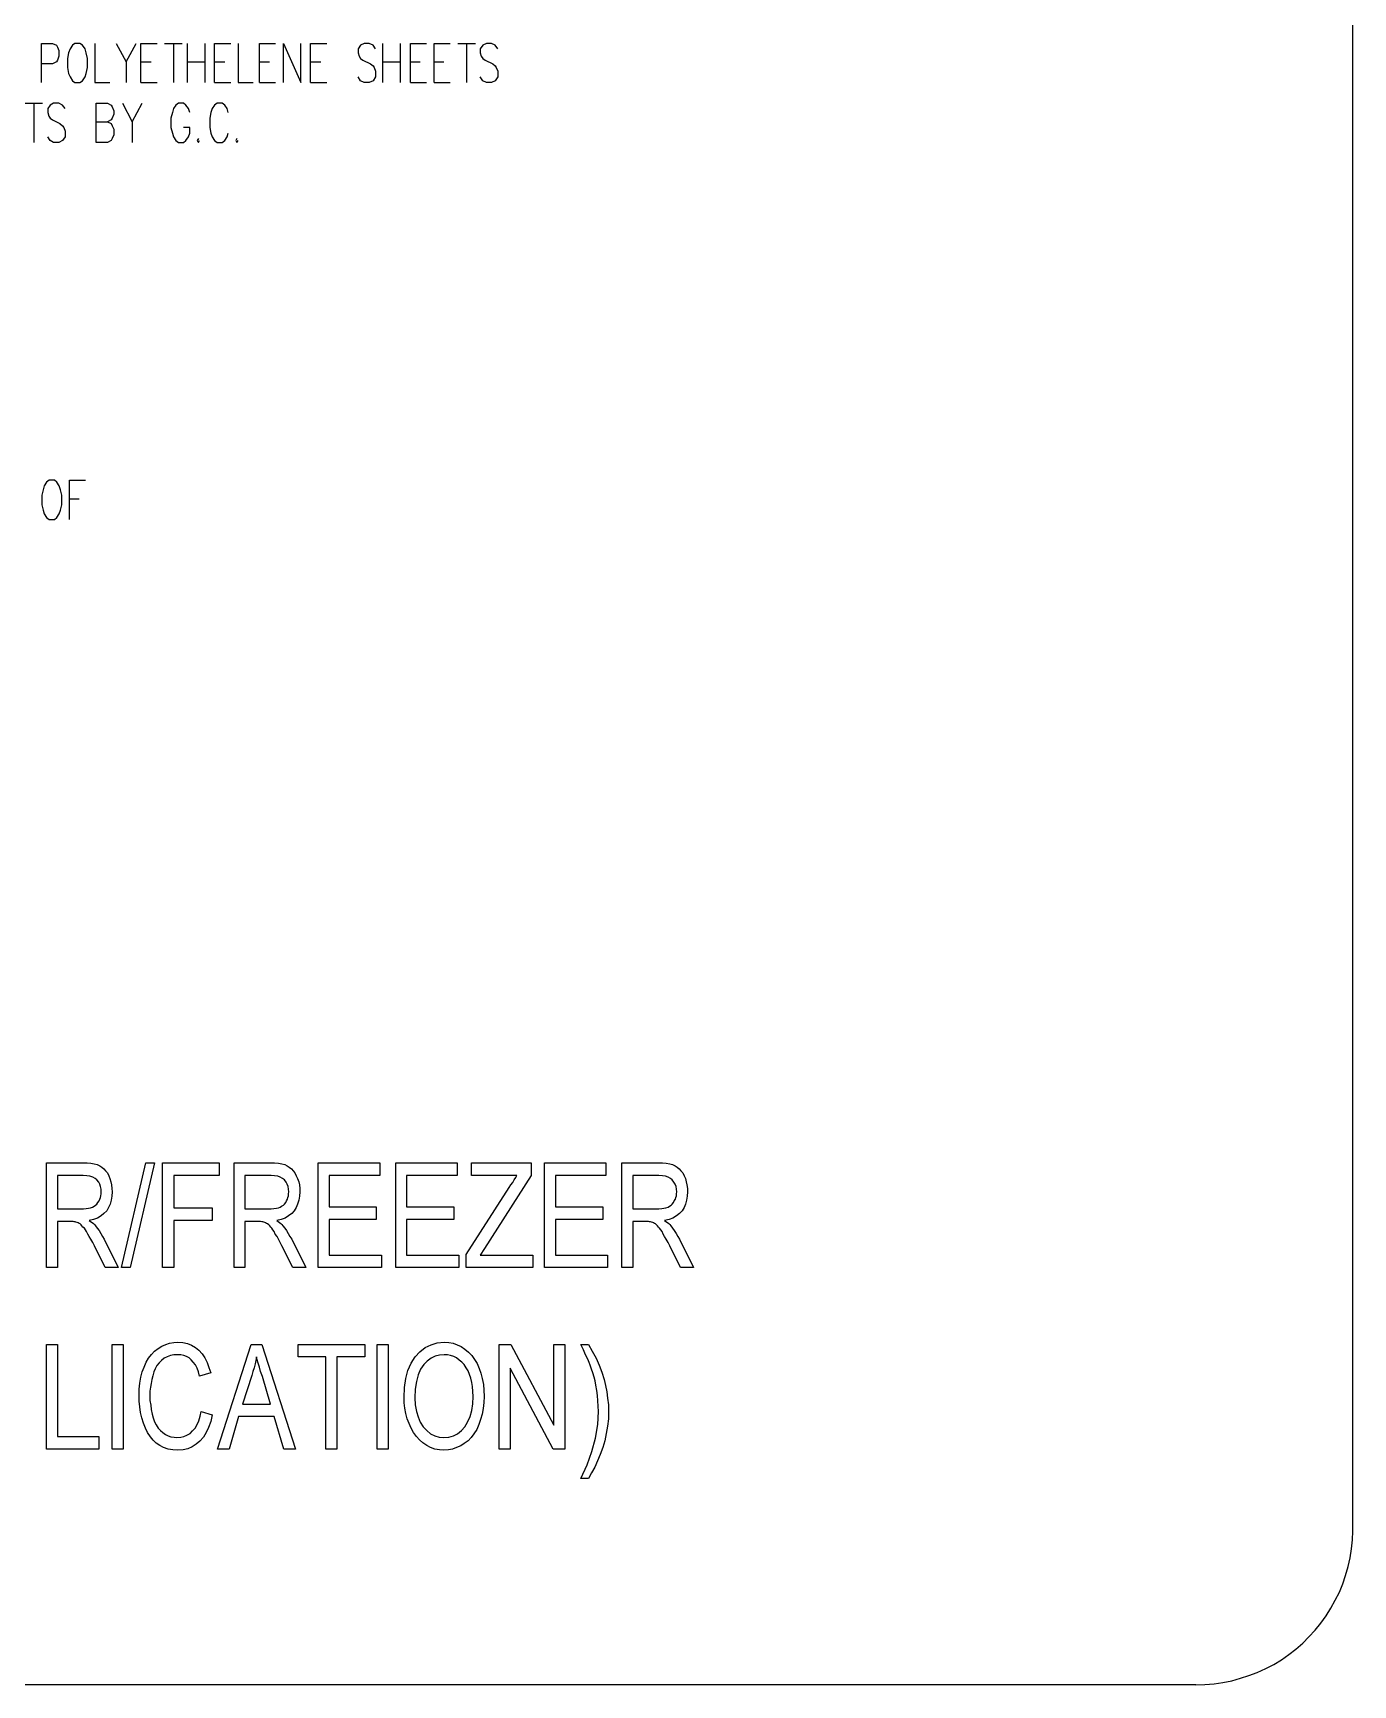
# Model space of a CAD drawing. Header units: metres. Extents: x 13 to 600, y -782 to -15.
# Drawn here: x 373.4 to 600.3, y -781.6 to -497.6 of the extents above; entities that cross this region are included whole.
import ezdxf

# ---------------------------------------------------------------- set-up
doc = ezdxf.new("R2010")
doc.units = ezdxf.units.M

msp = doc.modelspace()

# ---------------------------------------------------------------- linework, layer by layer
for p, q in [((600.3, -754.56), (600.3, -42.18)), ((374.88, -506.04), (374.88, -499.32)), ((374.88, -499.32), (376.8, -499.32)), ((376.8, -499.32), (377.46, -499.62)), ((377.46, -499.62), (377.64, -499.98)), ((380.22, -499.62), (379.8, -500.28)), ((380.64, -499.32), (380.22, -499.62)), ((381.48, -499.32), (380.64, -499.32)), ((381.96, -499.62), (381.48, -499.32)), ((382.38, -500.28), (381.96, -499.62)), ((384.06, -499.32), (384.06, -506.04)), ((387.72, -499.32), (389.46, -502.5)), ((389.46, -502.5), (391.14, -499.32)), ((391.98, -506.04), (391.98, -499.32)), ((391.98, -499.32), (394.8, -499.32)), ((396.06, -499.32), (399.06, -499.32)), ((397.56, -499.32), (397.56, -506.04)), ((399.96, -506.04), (399.96, -499.32)), ((402.96, -499.32), (402.96, -506.04)), ((404.64, -506.04), (404.64, -499.32)), ((404.64, -499.32), (407.46, -499.32)), ((408.72, -499.32), (408.72, -506.04)), ((412.38, -506.04), (412.38, -499.32)), ((412.38, -499.32), (415.14, -499.32)), ((416.46, -506.04), (416.46, -499.32)), ((416.46, -499.32), (419.46, -506.04)), ((419.46, -506.04), (419.46, -499.32)), ((421.14, -506.04), (421.14, -499.32)), ((421.14, -499.32), (423.96, -499.32)), ((429.72, -499.62), (429.3, -500.28)), ((430.38, -499.32), (429.72, -499.62)), ((431.22, -499.32), (430.38, -499.32)), ((431.88, -499.62), (431.22, -499.32)), ((432.3, -500.28), (431.88, -499.62)), ((433.56, -506.04), (433.56, -499.32)), ((436.56, -499.32), (436.56, -506.04)), ((438.3, -506.04), (438.3, -499.32)), ((438.3, -499.32), (441.06, -499.32)), ((442.38, -506.04), (442.38, -499.32)), ((442.38, -499.32), (445.14, -499.32)), ((446.46, -499.32), (449.46, -499.32)), ((447.96, -499.32), (447.96, -506.04)), ((450.72, -499.62), (450.3, -500.28)), ((451.38, -499.32), (450.72, -499.62)), ((452.22, -499.32), (451.38, -499.32)), ((452.88, -499.62), (452.22, -499.32)), ((453.3, -500.28), (452.88, -499.62)), ((377.46, -502.5), (376.8, -502.86)), ((377.64, -502.2), (377.46, -502.5)), ((377.64, -499.98), (377.88, -500.58)), ((377.88, -501.54), (377.64, -502.2)), ((377.88, -500.58), (377.88, -501.54)), ((379.56, -500.94), (379.38, -501.9)), ((379.38, -501.9), (379.38, -503.46)), ((379.8, -500.28), (379.56, -500.94)), ((382.56, -500.94), (382.38, -500.28)), ((382.8, -501.9), (382.56, -500.94)), ((382.8, -503.46), (382.8, -501.9)), ((389.46, -502.5), (389.46, -506.04)), ((391.98, -502.5), (393.72, -502.5)), ((399.96, -502.5), (402.96, -502.5)), ((404.64, -502.5), (406.38, -502.5)), ((412.38, -502.5), (414.06, -502.5)), ((421.14, -502.5), (422.88, -502.5)), ((429.3, -500.28), (429.3, -500.94)), ((429.3, -500.94), (429.48, -501.54)), ((429.48, -501.54), (429.72, -501.9)), ((429.72, -501.9), (430.14, -502.2)), ((430.14, -502.2), (431.46, -502.86)), ((433.56, -502.5), (436.56, -502.5)), ((438.3, -502.5), (439.98, -502.5)), ((442.38, -502.5), (444.06, -502.5)), ((450.3, -500.28), (450.3, -500.94)), ((450.3, -500.94), (450.48, -501.54)), ((450.48, -501.54), (450.72, -501.9)), ((450.72, -501.9), (451.14, -502.2)), ((451.14, -502.2), (452.46, -502.86)), ((376.8, -502.86), (374.88, -502.86)), ((379.38, -503.46), (379.56, -504.48)), ((379.56, -504.48), (379.8, -505.08)), ((379.8, -505.08), (380.22, -505.74)), ((381.96, -505.74), (382.38, -505.08)), ((382.38, -505.08), (382.56, -504.48)), ((382.56, -504.48), (382.8, -503.46)), ((429.72, -505.74), (429.3, -505.08)), ((431.46, -502.86), (431.88, -503.16)), ((431.88, -503.16), (432.06, -503.46)), ((432.3, -505.08), (431.88, -505.74)), ((432.06, -503.46), (432.3, -504.12)), ((432.3, -504.12), (432.3, -505.08)), ((450.72, -505.74), (450.3, -505.08)), ((452.46, -502.86), (452.88, -503.16)), ((452.88, -503.16), (453.06, -503.46)), ((453.3, -505.08), (452.88, -505.74)), ((453.06, -503.46), (453.3, -504.12)), ((453.3, -504.12), (453.3, -505.08)), ((380.22, -505.74), (380.64, -506.04)), ((380.64, -506.04), (381.48, -506.04)), ((381.48, -506.04), (381.96, -505.74)), ((384.06, -506.04), (386.64, -506.04)), ((391.98, -506.04), (394.8, -506.04)), ((404.64, -506.04), (407.46, -506.04)), ((408.72, -506.04), (411.3, -506.04)), ((412.38, -506.04), (415.14, -506.04)), ((421.14, -506.04), (423.96, -506.04)), ((430.38, -506.04), (429.72, -505.74)), ((431.22, -506.04), (430.38, -506.04)), ((431.88, -505.74), (431.22, -506.04)), ((438.3, -506.04), (441.06, -506.04)), ((442.38, -506.04), (445.14, -506.04)), ((451.38, -506.04), (450.72, -505.74)), ((452.22, -506.04), (451.38, -506.04)), ((452.88, -505.74), (452.22, -506.04)), ((372.06, -509.58), (375.06, -509.58)), ((373.56, -509.58), (373.56, -516.36)), ((376.38, -509.94), (375.96, -510.54)), ((375.96, -510.54), (375.96, -511.2)), ((375.96, -511.2), (376.14, -511.86)), ((376.98, -509.58), (376.38, -509.94)), ((377.88, -509.58), (376.98, -509.58)), ((378.48, -509.94), (377.88, -509.58)), ((378.96, -510.54), (378.48, -509.94)), ((384.3, -516.36), (384.3, -509.58)), ((384.3, -509.58), (386.22, -509.58)), ((386.22, -509.58), (386.88, -509.94)), ((386.88, -509.94), (387.06, -510.24)), ((387.06, -510.24), (387.3, -510.9)), ((387.3, -510.9), (387.3, -511.5)), ((388.8, -509.58), (390.48, -512.82)), ((390.48, -512.82), (392.22, -509.58)), ((397.38, -511.2), (397.14, -512.16)), ((397.56, -510.54), (397.38, -511.2)), ((397.98, -509.94), (397.56, -510.54)), ((398.46, -509.58), (397.98, -509.94)), ((399.3, -509.58), (398.46, -509.58)), ((399.72, -509.94), (399.3, -509.58)), ((400.14, -510.54), (399.72, -509.94)), ((400.38, -511.2), (400.14, -510.54)), ((403.98, -511.2), (403.8, -512.16)), ((404.22, -510.54), (403.98, -511.2)), ((404.64, -509.94), (404.22, -510.54)), ((405.06, -509.58), (404.64, -509.94)), ((405.96, -509.58), (405.06, -509.58)), ((406.38, -509.94), (405.96, -509.58)), ((406.8, -510.54), (406.38, -509.94)), ((406.98, -511.2), (406.8, -510.54)), ((376.14, -511.86), (376.38, -512.16)), ((376.38, -512.16), (376.8, -512.46)), ((376.8, -512.46), (378.06, -513.12)), ((378.06, -513.12), (378.48, -513.48)), ((378.48, -513.48), (378.72, -513.78)), ((378.72, -513.78), (378.96, -514.44)), ((384.3, -512.82), (386.22, -512.82)), ((386.88, -512.46), (386.22, -512.82)), ((386.22, -512.82), (386.88, -513.12)), ((387.06, -512.16), (386.88, -512.46)), ((386.88, -513.12), (387.06, -513.48)), ((387.3, -511.5), (387.06, -512.16)), ((387.06, -513.48), (387.3, -514.08)), ((390.48, -512.82), (390.48, -516.36)), ((397.14, -512.16), (397.14, -513.78)), ((397.14, -513.78), (397.38, -514.74)), ((400.38, -513.78), (399.3, -513.78)), ((400.38, -514.74), (400.38, -513.78)), ((403.8, -512.16), (403.8, -513.78)), ((403.8, -513.78), (403.98, -514.74)), ((376.38, -516), (375.96, -515.4)), ((376.98, -516.36), (376.38, -516)), ((377.88, -516.36), (376.98, -516.36)), ((378.48, -516), (377.88, -516.36)), ((378.96, -515.4), (378.48, -516)), ((378.96, -514.44), (378.96, -515.4)), ((386.22, -516.36), (384.3, -516.36)), ((386.88, -516), (386.22, -516.36)), ((387.06, -515.7), (386.88, -516)), ((387.3, -515.04), (387.06, -515.7)), ((387.3, -514.08), (387.3, -515.04)), ((397.38, -514.74), (397.56, -515.4)), ((397.56, -515.4), (397.98, -516)), ((397.98, -516), (398.46, -516.36)), ((398.46, -516.36), (399.3, -516.36)), ((399.3, -516.36), (399.72, -516)), ((399.72, -516), (400.14, -515.4)), ((400.14, -515.4), (400.38, -514.74)), ((401.88, -515.7), (401.64, -516)), ((401.64, -516), (401.88, -516.36)), ((401.88, -516.36), (402.06, -516)), ((403.98, -514.74), (404.22, -515.4)), ((404.22, -515.4), (404.64, -516)), ((404.64, -516), (405.06, -516.36)), ((405.06, -516.36), (405.96, -516.36)), ((405.96, -516.36), (406.38, -516)), ((406.38, -516), (406.8, -515.4)), ((406.8, -515.4), (406.98, -514.74)), ((408.48, -515.7), (408.3, -516)), ((408.3, -516), (408.48, -516.36)), ((408.48, -516.36), (408.72, -516)), ((375.18, -576.06), (374.94, -577.02)), ((375.36, -575.4), (375.18, -576.06)), ((375.78, -574.74), (375.36, -575.4)), ((376.2, -574.44), (375.78, -574.74)), ((377.1, -574.44), (376.2, -574.44)), ((377.52, -574.74), (377.1, -574.44)), ((377.94, -575.4), (377.52, -574.74)), ((378.18, -576.06), (377.94, -575.4)), ((378.36, -577.02), (378.18, -576.06)), ((379.68, -581.16), (379.68, -574.44)), ((379.68, -574.44), (382.44, -574.44)), ((374.94, -577.02), (374.94, -578.64)), ((374.94, -578.64), (375.18, -579.6)), ((378.18, -579.6), (378.36, -578.64)), ((378.36, -578.64), (378.36, -577.02)), ((379.68, -577.62), (381.36, -577.62)), ((375.18, -579.6), (375.36, -580.2)), ((375.36, -580.2), (375.78, -580.86)), ((375.78, -580.86), (376.2, -581.16)), ((376.2, -581.16), (377.1, -581.16)), ((377.1, -581.16), (377.52, -580.86)), ((377.52, -580.86), (377.94, -580.2)), ((377.94, -580.2), (378.18, -579.6)), ((375.78, -709.8), (375.78, -691.8)), ((375.78, -691.8), (382.02, -691.8)), ((382.02, -691.8), (382.74, -691.8)), ((382.74, -691.8), (383.4, -691.86)), ((383.4, -691.86), (383.94, -691.98)), ((383.94, -691.98), (384.48, -692.1)), ((384.48, -692.1), (384.9, -692.28)), ((384.9, -692.28), (385.26, -692.52)), ((385.26, -692.52), (385.62, -692.82)), ((385.62, -692.82), (385.92, -693.18)), ((388.62, -709.8), (392.82, -691.8)), ((394.32, -691.8), (390.12, -709.8)), ((392.82, -691.8), (394.32, -691.8)), ((395.7, -709.8), (395.7, -691.8)), ((395.7, -691.8), (405.42, -691.8)), ((405.42, -691.8), (405.42, -693.96)), ((408, -709.8), (408, -691.8)), ((408, -691.8), (414.24, -691.8)), ((414.24, -691.8), (414.96, -691.8)), ((414.96, -691.8), (415.62, -691.86)), ((415.62, -691.86), (416.22, -691.98)), ((416.22, -691.98), (416.7, -692.1)), ((416.7, -692.1), (417.12, -692.28)), ((417.12, -692.28), (417.48, -692.52)), ((417.48, -692.52), (417.84, -692.82)), ((417.84, -692.82), (418.14, -693.18)), ((422.46, -709.8), (422.46, -691.8)), ((422.46, -691.8), (433.02, -691.8)), ((433.02, -691.8), (433.02, -693.96)), ((435.78, -709.8), (435.78, -691.8)), ((435.78, -691.8), (446.34, -691.8)), ((446.34, -691.8), (446.34, -693.96)), ((448.8, -693.96), (448.8, -691.8)), ((448.8, -691.8), (459.06, -691.8)), ((459.06, -691.8), (459.06, -693.96)), ((461.34, -709.8), (461.34, -691.8)), ((461.34, -691.8), (471.9, -691.8)), ((471.9, -691.8), (471.9, -693.96)), ((474.66, -709.8), (474.66, -691.8)), ((474.66, -691.8), (480.9, -691.8)), ((480.9, -691.8), (481.62, -691.8)), ((481.62, -691.8), (482.28, -691.86)), ((482.28, -691.86), (482.88, -691.98)), ((482.88, -691.98), (483.36, -692.1)), ((483.36, -692.1), (483.78, -692.28)), ((483.78, -692.28), (484.14, -692.52)), ((484.14, -692.52), (484.5, -692.82)), ((484.5, -692.82), (484.8, -693.18)), ((382.08, -693.96), (377.64, -693.96)), ((377.64, -693.96), (377.64, -699.72)), ((382.68, -694.02), (382.08, -693.96)), ((383.22, -694.08), (382.68, -694.02)), ((383.7, -694.26), (383.22, -694.08)), ((384.12, -694.5), (383.7, -694.26)), ((384.42, -694.74), (384.12, -694.5)), ((384.72, -695.1), (384.42, -694.74)), ((384.9, -695.46), (384.72, -695.1)), ((385.02, -695.88), (384.9, -695.46)), ((385.92, -693.18), (386.22, -693.54)), ((386.22, -693.54), (386.46, -694.02)), ((386.46, -694.02), (386.64, -694.5)), ((386.64, -694.5), (386.82, -695.04)), ((386.82, -695.04), (386.94, -695.58)), ((386.94, -695.58), (387, -696.18)), ((405.42, -693.96), (397.62, -693.96)), ((397.62, -693.96), (397.62, -699.54)), ((414.36, -693.96), (409.86, -693.96)), ((409.86, -693.96), (409.86, -699.72)), ((414.96, -694.02), (414.36, -693.96)), ((415.5, -694.08), (414.96, -694.02)), ((415.92, -694.26), (415.5, -694.08)), ((416.34, -694.5), (415.92, -694.26)), ((416.64, -694.74), (416.34, -694.5)), ((416.94, -695.1), (416.64, -694.74)), ((417.12, -695.46), (416.94, -695.1)), ((417.3, -695.88), (417.12, -695.46)), ((418.14, -693.18), (418.44, -693.54)), ((418.44, -693.54), (418.68, -694.02)), ((418.68, -694.02), (418.92, -694.5)), ((418.92, -694.5), (419.1, -695.04)), ((419.1, -695.04), (419.22, -695.58)), ((419.22, -695.58), (419.28, -696.18)), ((433.02, -693.96), (424.32, -693.96)), ((424.32, -693.96), (424.32, -699.36)), ((446.34, -693.96), (437.64, -693.96)), ((437.64, -693.96), (437.64, -699.36)), ((456.6, -693.96), (448.8, -693.96)), ((459.06, -693.96), (451.02, -706.5)), ((455.28, -696.06), (455.58, -695.58)), ((455.58, -695.58), (455.88, -695.16)), ((455.88, -695.16), (456.12, -694.74)), ((456.12, -694.74), (456.42, -694.32)), ((456.42, -694.32), (456.6, -693.96)), ((471.9, -693.96), (463.26, -693.96)), ((463.26, -693.96), (463.26, -699.36)), ((481.02, -693.96), (476.52, -693.96)), ((476.52, -693.96), (476.52, -699.72)), ((481.62, -694.02), (481.02, -693.96)), ((482.16, -694.08), (481.62, -694.02)), ((482.58, -694.26), (482.16, -694.08)), ((483, -694.5), (482.58, -694.26)), ((483.3, -694.74), (483, -694.5)), ((483.6, -695.1), (483.3, -694.74)), ((483.78, -695.46), (483.6, -695.1)), ((483.96, -695.88), (483.78, -695.46)), ((484.8, -693.18), (485.1, -693.54)), ((485.1, -693.54), (485.34, -694.02)), ((485.34, -694.02), (485.58, -694.5)), ((485.58, -694.5), (485.7, -695.04)), ((485.7, -695.04), (485.82, -695.58)), ((485.82, -695.58), (485.94, -696.18)), ((384.42, -698.88), (384.6, -698.64)), ((384.6, -698.64), (384.78, -698.34)), ((384.78, -698.34), (384.9, -698.04)), ((384.9, -698.04), (385.02, -697.74)), ((385.14, -696.3), (385.02, -695.88)), ((385.02, -697.74), (385.08, -697.44)), ((385.08, -697.44), (385.14, -697.14)), ((385.14, -696.78), (385.14, -696.3)), ((385.14, -697.14), (385.14, -696.78)), ((386.88, -698.22), (386.7, -698.88)), ((387, -697.5), (386.88, -698.22)), ((387, -696.18), (387.06, -696.78)), ((387.06, -696.78), (387, -697.5)), ((416.64, -698.88), (416.88, -698.64)), ((416.88, -698.64), (417, -698.34)), ((417, -698.34), (417.18, -698.04)), ((417.18, -698.04), (417.24, -697.74)), ((417.24, -697.74), (417.36, -697.44)), ((417.36, -696.3), (417.3, -695.88)), ((417.42, -696.78), (417.36, -696.3)), ((417.36, -697.14), (417.42, -696.78)), ((417.36, -697.44), (417.36, -697.14)), ((419.1, -698.22), (418.92, -698.88)), ((419.22, -697.5), (419.1, -698.22)), ((419.28, -696.78), (419.22, -697.5)), ((419.28, -696.18), (419.28, -696.78)), ((447.9, -707.58), (455.28, -696.06)), ((483.3, -698.88), (483.54, -698.64)), ((483.54, -698.64), (483.66, -698.34)), ((483.66, -698.34), (483.84, -698.04)), ((483.84, -698.04), (483.9, -697.74)), ((483.9, -697.74), (484.02, -697.44)), ((484.02, -696.3), (483.96, -695.88)), ((484.08, -696.78), (484.02, -696.3)), ((484.02, -697.14), (484.08, -696.78)), ((484.02, -697.44), (484.02, -697.14)), ((485.76, -698.22), (485.58, -698.88)), ((485.88, -697.5), (485.76, -698.22)), ((485.94, -696.78), (485.88, -697.5)), ((485.94, -696.18), (485.94, -696.78)), ((377.64, -699.72), (381.66, -699.72)), ((381.66, -699.72), (382.14, -699.72)), ((382.14, -699.72), (382.56, -699.66)), ((382.56, -699.66), (382.98, -699.6)), ((382.98, -699.6), (383.34, -699.54)), ((383.34, -699.54), (383.64, -699.42)), ((383.64, -699.42), (383.94, -699.24)), ((384.54, -701.28), (383.82, -701.52)), ((383.94, -699.24), (384.18, -699.06)), ((384.18, -699.06), (384.42, -698.88)), ((385.14, -700.92), (384.54, -701.28)), ((385.62, -700.5), (385.14, -700.92)), ((386.1, -700.02), (385.62, -700.5)), ((386.4, -699.48), (386.1, -700.02)), ((386.7, -698.88), (386.4, -699.48)), ((397.62, -699.54), (404.22, -699.54)), ((404.22, -699.54), (404.22, -701.7)), ((409.86, -699.72), (413.88, -699.72)), ((413.88, -699.72), (414.36, -699.72)), ((414.36, -699.72), (414.84, -699.66)), ((414.84, -699.66), (415.26, -699.6)), ((415.26, -699.6), (415.62, -699.54)), ((415.62, -699.54), (415.92, -699.42)), ((415.92, -699.42), (416.16, -699.24)), ((416.76, -701.28), (416.1, -701.52)), ((416.16, -699.24), (416.46, -699.06)), ((416.46, -699.06), (416.64, -698.88)), ((417.36, -700.92), (416.76, -701.28)), ((417.9, -700.5), (417.36, -700.92)), ((418.32, -700.02), (417.9, -700.5)), ((418.68, -699.48), (418.32, -700.02)), ((418.92, -698.88), (418.68, -699.48)), ((424.32, -699.36), (432.42, -699.36)), ((432.42, -699.36), (432.42, -701.52)), ((437.64, -699.36), (445.74, -699.36)), ((445.74, -699.36), (445.74, -701.52)), ((463.26, -699.36), (471.36, -699.36)), ((471.36, -699.36), (471.36, -701.52)), ((476.52, -699.72), (480.54, -699.72)), ((480.54, -699.72), (481.02, -699.72)), ((481.02, -699.72), (481.5, -699.66)), ((481.5, -699.66), (481.86, -699.6)), ((481.86, -699.6), (482.22, -699.54)), ((482.22, -699.54), (482.58, -699.42)), ((482.58, -699.42), (482.82, -699.24)), ((483.42, -701.28), (482.76, -701.52)), ((482.82, -699.24), (483.12, -699.06)), ((483.12, -699.06), (483.3, -698.88)), ((484.02, -700.92), (483.42, -701.28)), ((484.56, -700.5), (484.02, -700.92)), ((484.98, -700.02), (484.56, -700.5)), ((485.34, -699.48), (484.98, -700.02)), ((485.58, -698.88), (485.34, -699.48)), ((379.8, -701.88), (377.64, -701.88)), ((377.64, -701.88), (377.64, -709.8)), ((380.1, -701.88), (379.8, -701.88)), ((380.34, -701.88), (380.1, -701.88)), ((380.52, -701.94), (380.34, -701.88)), ((380.7, -701.94), (380.52, -701.94)), ((380.82, -702), (380.7, -701.94)), ((381, -702.06), (380.82, -702)), ((381.18, -702.12), (381, -702.06)), ((381.36, -702.24), (381.18, -702.12)), ((381.54, -702.3), (381.36, -702.24)), ((381.72, -702.48), (381.54, -702.3)), ((381.84, -702.6), (381.72, -702.48)), ((382.02, -702.84), (381.84, -702.6)), ((382.26, -703.02), (382.02, -702.84)), ((382.44, -703.32), (382.26, -703.02)), ((382.62, -703.62), (382.44, -703.32)), ((382.86, -704.04), (382.62, -703.62)), ((383.1, -704.46), (382.86, -704.04)), ((383.82, -701.52), (383.1, -701.7)), ((383.1, -701.7), (383.34, -701.88)), ((383.34, -701.88), (383.58, -702.06)), ((383.58, -702.06), (383.82, -702.24)), ((383.82, -702.24), (384, -702.42)), ((384, -702.42), (384.18, -702.6)), ((384.18, -702.6), (384.48, -703.02)), ((384.48, -703.02), (384.78, -703.44)), ((384.78, -703.44), (385.08, -703.92)), ((385.08, -703.92), (385.38, -704.46)), ((404.22, -701.7), (397.62, -701.7)), ((397.62, -701.7), (397.62, -709.8)), ((412.02, -701.88), (409.86, -701.88)), ((409.86, -701.88), (409.86, -709.8)), ((412.32, -701.88), (412.02, -701.88)), ((412.56, -701.88), (412.32, -701.88)), ((412.74, -701.94), (412.56, -701.88)), ((412.92, -701.94), (412.74, -701.94)), ((413.1, -702), (412.92, -701.94)), ((413.28, -702.06), (413.1, -702)), ((413.4, -702.12), (413.28, -702.06)), ((413.58, -702.24), (413.4, -702.12)), ((413.76, -702.3), (413.58, -702.24)), ((413.94, -702.48), (413.76, -702.3)), ((414.12, -702.6), (413.94, -702.48)), ((414.3, -702.84), (414.12, -702.6)), ((414.48, -703.02), (414.3, -702.84)), ((414.66, -703.32), (414.48, -703.02)), ((414.9, -703.62), (414.66, -703.32)), ((415.08, -704.04), (414.9, -703.62)), ((415.38, -704.46), (415.08, -704.04)), ((416.1, -701.52), (415.32, -701.7)), ((415.32, -701.7), (415.56, -701.88)), ((415.56, -701.88), (415.8, -702.06)), ((415.8, -702.06), (416.04, -702.24)), ((416.04, -702.24), (416.22, -702.42)), ((416.22, -702.42), (416.4, -702.6)), ((416.4, -702.6), (416.7, -703.02)), ((416.7, -703.02), (417, -703.44)), ((417, -703.44), (417.3, -703.92)), ((417.3, -703.92), (417.6, -704.46)), ((432.42, -701.52), (424.32, -701.52)), ((424.32, -701.52), (424.32, -707.64)), ((445.74, -701.52), (437.64, -701.52)), ((437.64, -701.52), (437.64, -707.64)), ((471.36, -701.52), (463.26, -701.52)), ((463.26, -701.52), (463.26, -707.64)), ((478.68, -701.88), (476.52, -701.88)), ((476.52, -701.88), (476.52, -709.8)), ((478.98, -701.88), (478.68, -701.88)), ((479.22, -701.88), (478.98, -701.88)), ((479.4, -701.94), (479.22, -701.88)), ((479.58, -701.94), (479.4, -701.94)), ((479.76, -702), (479.58, -701.94)), ((479.94, -702.06), (479.76, -702)), ((480.06, -702.12), (479.94, -702.06)), ((480.24, -702.24), (480.06, -702.12)), ((480.42, -702.3), (480.24, -702.24)), ((480.6, -702.48), (480.42, -702.3)), ((480.78, -702.6), (480.6, -702.48)), ((480.96, -702.84), (480.78, -702.6)), ((481.14, -703.02), (480.96, -702.84)), ((481.32, -703.32), (481.14, -703.02)), ((481.56, -703.62), (481.32, -703.32)), ((481.74, -704.04), (481.56, -703.62)), ((481.98, -704.46), (481.74, -704.04)), ((482.76, -701.52), (481.98, -701.7)), ((481.98, -701.7), (482.22, -701.88)), ((482.22, -701.88), (482.46, -702.06)), ((482.46, -702.06), (482.7, -702.24)), ((482.7, -702.24), (482.88, -702.42)), ((482.88, -702.42), (483.06, -702.6)), ((483.06, -702.6), (483.36, -703.02)), ((483.36, -703.02), (483.66, -703.44)), ((483.66, -703.44), (483.96, -703.92)), ((483.96, -703.92), (484.26, -704.46)), ((383.4, -704.94), (383.1, -704.46)), ((383.7, -705.48), (383.4, -704.94)), ((384, -706.08), (383.7, -705.48)), ((385.86, -709.8), (384, -706.08)), ((385.38, -704.46), (385.68, -704.94)), ((385.68, -704.94), (388.08, -709.8)), ((415.62, -704.94), (415.38, -704.46)), ((415.92, -705.48), (415.62, -704.94)), ((416.22, -706.08), (415.92, -705.48)), ((418.08, -709.8), (416.22, -706.08)), ((417.6, -704.46), (417.9, -704.94)), ((417.9, -704.94), (420.3, -709.8)), ((451.02, -706.5), (450.3, -707.64)), ((482.28, -704.94), (481.98, -704.46)), ((482.58, -705.48), (482.28, -704.94)), ((482.88, -706.08), (482.58, -705.48)), ((484.74, -709.8), (482.88, -706.08)), ((484.26, -704.46), (484.56, -704.94)), ((484.56, -704.94), (486.96, -709.8)), ((377.64, -709.8), (375.78, -709.8)), ((388.08, -709.8), (385.86, -709.8)), ((390.12, -709.8), (388.62, -709.8)), ((397.62, -709.8), (395.7, -709.8)), ((409.86, -709.8), (408, -709.8)), ((420.3, -709.8), (418.08, -709.8)), ((433.32, -709.8), (422.46, -709.8)), ((424.32, -707.64), (433.32, -707.64)), ((433.32, -707.64), (433.32, -709.8)), ((446.64, -709.8), (435.78, -709.8)), ((437.64, -707.64), (446.64, -707.64)), ((446.64, -707.64), (446.64, -709.8)), ((447.9, -709.8), (447.9, -707.58)), ((459.36, -709.8), (447.9, -709.8)), ((450.3, -707.64), (459.36, -707.64)), ((459.36, -707.64), (459.36, -709.8)), ((472.2, -709.8), (461.34, -709.8)), ((463.26, -707.64), (472.2, -707.64)), ((472.2, -707.64), (472.2, -709.8)), ((476.52, -709.8), (474.66, -709.8)), ((486.96, -709.8), (484.74, -709.8)), ((375.78, -741), (375.78, -723)), ((375.78, -723), (377.64, -723)), ((377.64, -723), (377.64, -738.84)), ((387.06, -741), (387.06, -723)), ((387.06, -723), (388.92, -723)), ((388.92, -723), (388.92, -741)), ((393.78, -724.74), (394.32, -724.2)), ((394.32, -724.2), (394.92, -723.72)), ((394.92, -723.72), (395.58, -723.3)), ((395.58, -723.3), (396.24, -723)), ((396.24, -723), (396.9, -722.82)), ((396.9, -722.82), (397.62, -722.7)), ((397.62, -722.7), (398.34, -722.64)), ((398.34, -722.64), (399.18, -722.7)), ((399.18, -722.7), (399.96, -722.88)), ((399.96, -722.88), (400.68, -723.12)), ((400.68, -723.12), (401.34, -723.54)), ((401.34, -723.54), (401.94, -724.02)), ((401.94, -724.02), (402.48, -724.62)), ((405.12, -741), (410.94, -723)), ((410.94, -723), (412.74, -723)), ((412.74, -723), (418.56, -741)), ((418.98, -725.16), (418.98, -723)), ((418.98, -723), (430.44, -723)), ((430.44, -723), (430.44, -725.16)), ((432.6, -741), (432.6, -723)), ((432.6, -723), (434.46, -723)), ((434.46, -723), (434.46, -741)), ((439.92, -724.26), (440.82, -723.54)), ((440.82, -723.54), (441.84, -723.06)), ((441.84, -723.06), (442.92, -722.76)), ((442.92, -722.76), (444.12, -722.64)), ((444.12, -722.64), (444.9, -722.7)), ((444.9, -722.7), (445.62, -722.82)), ((445.62, -722.82), (446.34, -723.06)), ((446.34, -723.06), (447, -723.36)), ((447, -723.36), (447.66, -723.84)), ((447.66, -723.84), (448.26, -724.32)), ((453.54, -741), (453.54, -723)), ((453.54, -723), (455.58, -723)), ((455.58, -723), (462.96, -736.92)), ((462.96, -736.92), (462.96, -723)), ((462.96, -723), (464.82, -723)), ((464.82, -723), (464.82, -741)), ((468.06, -723.96), (467.58, -723)), ((467.58, -723), (468.9, -723)), ((468.42, -724.8), (468.06, -723.96)), ((468.9, -723), (469.56, -724.2)), ((469.56, -724.2), (470.22, -725.4)), ((392.22, -727.74), (392.52, -726.9)), ((392.52, -726.9), (392.88, -726.06)), ((392.88, -726.06), (393.3, -725.4)), ((393.3, -725.4), (393.78, -724.74)), ((394.74, -726.66), (394.44, -727.2)), ((395.1, -726.18), (394.74, -726.66)), ((395.52, -725.76), (395.1, -726.18)), ((396, -725.4), (395.52, -725.76)), ((396.48, -725.16), (396, -725.4)), ((397.08, -724.92), (396.48, -725.16)), ((397.62, -724.8), (397.08, -724.92)), ((398.28, -724.8), (397.62, -724.8)), ((398.82, -724.8), (398.28, -724.8)), ((399.36, -724.92), (398.82, -724.8)), ((399.84, -725.1), (399.36, -724.92)), ((400.26, -725.34), (399.84, -725.1)), ((400.62, -725.64), (400.26, -725.34)), ((400.98, -726.06), (400.62, -725.64)), ((401.34, -726.54), (400.98, -726.06)), ((401.64, -727.08), (401.34, -726.54)), ((402.48, -724.62), (402.96, -725.34)), ((402.96, -725.34), (403.38, -726.12)), ((403.38, -726.12), (403.68, -726.96)), ((403.68, -726.96), (403.98, -727.92)), ((411.42, -727.02), (411.24, -727.68)), ((411.6, -726.36), (411.42, -727.02)), ((411.72, -725.76), (411.6, -726.36)), ((411.84, -725.16), (411.72, -725.76)), ((411.96, -725.64), (411.84, -725.16)), ((412.14, -726.24), (411.96, -725.64)), ((412.38, -726.9), (412.14, -726.24)), ((412.56, -727.68), (412.38, -726.9)), ((423.78, -725.16), (418.98, -725.16)), ((423.78, -741), (423.78, -725.16)), ((430.44, -725.16), (425.64, -725.16)), ((425.64, -725.16), (425.64, -741)), ((437.88, -727.5), (438.42, -726.24)), ((438.42, -726.24), (439.14, -725.16)), ((439.14, -725.16), (439.92, -724.26)), ((440.58, -726.48), (440.04, -727.26)), ((441.18, -725.88), (440.58, -726.48)), ((441.84, -725.4), (441.18, -725.88)), ((442.56, -725.04), (441.84, -725.4)), ((443.28, -724.86), (442.56, -725.04)), ((444.12, -724.8), (443.28, -724.86)), ((444.66, -724.8), (444.12, -724.8)), ((445.2, -724.92), (444.66, -724.8)), ((445.74, -725.1), (445.2, -724.92)), ((446.22, -725.34), (445.74, -725.1)), ((446.7, -725.7), (446.22, -725.34)), ((447.12, -726.06), (446.7, -725.7)), ((447.54, -726.48), (447.12, -726.06)), ((447.9, -727.02), (447.54, -726.48)), ((448.2, -727.56), (447.9, -727.02)), ((448.26, -724.32), (448.86, -724.92)), ((448.86, -724.92), (449.34, -725.58)), ((449.34, -725.58), (449.76, -726.3)), ((449.76, -726.3), (450.12, -727.14)), ((468.78, -725.52), (468.42, -724.8)), ((469.02, -726.12), (468.78, -725.52)), ((469.2, -726.6), (469.02, -726.12)), ((469.44, -727.26), (469.2, -726.6)), ((470.22, -725.4), (470.76, -726.6)), ((470.76, -726.6), (471.18, -727.8)), ((391.68, -730.68), (391.8, -729.66)), ((391.8, -729.66), (391.98, -728.64)), ((391.98, -728.64), (392.22, -727.74)), ((393.72, -729.72), (393.6, -730.38)), ((393.84, -729.06), (393.72, -729.72)), ((394.02, -728.4), (393.84, -729.06)), ((394.2, -727.74), (394.02, -728.4)), ((394.44, -727.2), (394.2, -727.74)), ((401.88, -727.74), (401.64, -727.08)), ((402.06, -728.46), (401.88, -727.74)), ((403.98, -727.92), (402.06, -728.46)), ((411.06, -728.34), (409.44, -733.26)), ((411.24, -727.68), (411.06, -728.34)), ((412.86, -728.52), (412.56, -727.68)), ((414.24, -733.26), (412.86, -728.52)), ((437.28, -730.44), (437.52, -728.88)), ((437.52, -728.88), (437.88, -727.5)), ((439.32, -729.36), (439.14, -730.68)), ((439.62, -728.22), (439.32, -729.36)), ((440.04, -727.26), (439.62, -728.22)), ((448.44, -728.16), (448.2, -727.56)), ((448.68, -728.82), (448.44, -728.16)), ((448.86, -729.54), (448.68, -728.82)), ((448.98, -730.26), (448.86, -729.54)), ((450.12, -727.14), (450.42, -727.98)), ((450.42, -727.98), (450.66, -728.88)), ((450.66, -728.88), (450.84, -729.9)), ((450.84, -729.9), (450.9, -730.86)), ((462.84, -741), (455.46, -727.08)), ((455.46, -727.08), (455.46, -741)), ((469.68, -727.92), (469.44, -727.26)), ((469.86, -728.64), (469.68, -727.92)), ((470.04, -729.3), (469.86, -728.64)), ((470.16, -730.02), (470.04, -729.3)), ((471.18, -727.8), (471.6, -729.06)), ((471.6, -729.06), (471.84, -730.08)), ((391.68, -731.76), (391.68, -730.68)), ((391.68, -732.78), (391.68, -731.76)), ((393.6, -730.38), (393.54, -731.04)), ((393.54, -731.04), (393.54, -731.76)), ((393.54, -731.76), (393.54, -732.66)), ((393.54, -732.66), (393.66, -733.44)), ((437.22, -732.12), (437.28, -730.44)), ((437.22, -733.08), (437.22, -732.12)), ((439.14, -730.68), (439.08, -732.18)), ((439.08, -732.18), (439.14, -733.38)), ((449.04, -731.1), (448.98, -730.26)), ((449.1, -731.94), (449.04, -731.1)), ((449.04, -733.2), (449.1, -731.94)), ((450.9, -730.86), (450.96, -731.94)), ((450.96, -731.94), (450.9, -733.02)), ((470.34, -730.92), (470.16, -730.02)), ((470.46, -731.82), (470.34, -730.92)), ((470.52, -732.72), (470.46, -731.82)), ((470.58, -733.62), (470.52, -732.72)), ((471.84, -730.08), (472.08, -731.16)), ((472.08, -731.16), (472.2, -732.24)), ((472.2, -732.24), (472.32, -733.38)), ((391.8, -733.74), (391.68, -732.78)), ((391.92, -734.7), (391.8, -733.74)), ((392.16, -735.66), (391.92, -734.7)), ((393.66, -733.44), (393.72, -734.22)), ((393.72, -734.22), (393.9, -735)), ((393.9, -735), (394.08, -735.66)), ((401.94, -736.14), (402.18, -735.36)), ((402.18, -735.36), (402.36, -734.52)), ((402.36, -734.52), (404.22, -735.12)), ((404.22, -735.12), (403.98, -736.26)), ((408.78, -735.42), (407.16, -741)), ((414.9, -735.42), (408.78, -735.42)), ((409.44, -733.26), (414.24, -733.26)), ((416.52, -741), (414.9, -735.42)), ((437.34, -733.98), (437.22, -733.08)), ((437.52, -734.88), (437.34, -733.98)), ((437.76, -735.78), (437.52, -734.88)), ((439.14, -733.38), (439.32, -734.52)), ((439.32, -734.52), (439.62, -735.48)), ((439.62, -735.48), (439.98, -736.38)), ((448.14, -736.38), (448.56, -735.42)), ((448.56, -735.42), (448.86, -734.4)), ((448.86, -734.4), (449.04, -733.2)), ((450.66, -735), (450.36, -735.9)), ((450.78, -734.04), (450.66, -735)), ((450.9, -733.02), (450.78, -734.04)), ((470.52, -736.8), (470.64, -734.52)), ((470.64, -734.52), (470.58, -733.62)), ((472.32, -733.38), (472.32, -734.52)), ((472.32, -734.52), (472.32, -735.78)), ((392.4, -736.56), (392.16, -735.66)), ((392.76, -737.4), (392.4, -736.56)), ((393.12, -738.18), (392.76, -737.4)), ((393.6, -738.9), (393.12, -738.18)), ((394.08, -735.66), (394.32, -736.32)), ((394.32, -736.32), (394.62, -736.86)), ((394.62, -736.86), (394.92, -737.4)), ((394.92, -737.4), (395.34, -737.82)), ((395.34, -737.82), (395.76, -738.18)), ((395.76, -738.18), (396.18, -738.48)), ((399.9, -738.6), (400.44, -738.3)), ((400.44, -738.3), (400.86, -737.88)), ((400.86, -737.88), (401.28, -737.4)), ((401.28, -737.4), (401.64, -736.8)), ((401.64, -736.8), (401.94, -736.14)), ((403.2, -738.18), (402.72, -738.96)), ((403.62, -737.28), (403.2, -738.18)), ((403.98, -736.26), (403.62, -737.28)), ((438.06, -736.62), (437.76, -735.78)), ((438.42, -737.4), (438.06, -736.62)), ((438.84, -738.18), (438.42, -737.4)), ((439.32, -738.84), (438.84, -738.18)), ((439.98, -736.38), (440.52, -737.16)), ((440.52, -737.16), (441.12, -737.82)), ((441.12, -737.82), (441.78, -738.36)), ((441.78, -738.36), (442.5, -738.72)), ((445.68, -738.72), (446.4, -738.36)), ((446.4, -738.36), (447.06, -737.82)), ((447.06, -737.82), (447.66, -737.16)), ((447.66, -737.16), (448.14, -736.38)), ((449.22, -738.36), (448.74, -739.02)), ((449.7, -737.64), (449.22, -738.36)), ((450.06, -736.8), (449.7, -737.64)), ((450.36, -735.9), (450.06, -736.8)), ((470.1, -739.14), (470.52, -736.8)), ((471.96, -738.3), (471.72, -739.56)), ((472.2, -737.04), (471.96, -738.3)), ((472.32, -735.78), (472.2, -737.04)), ((384.72, -741), (375.78, -741)), ((377.64, -738.84), (384.72, -738.84)), ((384.72, -738.84), (384.72, -741)), ((388.92, -741), (387.06, -741)), ((394.08, -739.5), (393.6, -738.9)), ((394.62, -739.98), (394.08, -739.5)), ((395.22, -740.4), (394.62, -739.98)), ((395.88, -740.76), (395.22, -740.4)), ((396.66, -741), (395.88, -740.76)), ((396.18, -738.48), (396.66, -738.72)), ((396.66, -738.72), (397.14, -738.9)), ((397.44, -741.12), (396.66, -741)), ((397.14, -738.9), (397.68, -738.96)), ((398.34, -741.18), (397.44, -741.12)), ((397.68, -738.96), (398.16, -739.02)), ((398.16, -739.02), (398.82, -738.96)), ((399.24, -741.12), (398.34, -741.18)), ((398.82, -738.96), (399.36, -738.84)), ((400.02, -740.94), (399.24, -741.12)), ((399.36, -738.84), (399.9, -738.6)), ((400.8, -740.64), (400.02, -740.94)), ((401.46, -740.16), (400.8, -740.64)), ((402.12, -739.62), (401.46, -740.16)), ((402.72, -738.96), (402.12, -739.62)), ((407.16, -741), (405.12, -741)), ((418.56, -741), (416.52, -741)), ((425.64, -741), (423.78, -741)), ((434.46, -741), (432.6, -741)), ((439.86, -739.44), (439.32, -738.84)), ((440.46, -739.92), (439.86, -739.44)), ((441.12, -740.4), (440.46, -739.92)), ((441.78, -740.76), (441.12, -740.4)), ((442.5, -741), (441.78, -740.76)), ((442.5, -738.72), (443.22, -738.96)), ((443.28, -741.12), (442.5, -741)), ((443.22, -738.96), (444.06, -739.02)), ((444.06, -741.18), (443.28, -741.12)), ((444.06, -739.02), (444.9, -738.96)), ((444.84, -741.12), (444.06, -741.18)), ((445.56, -741), (444.84, -741.12)), ((444.9, -738.96), (445.68, -738.72)), ((446.22, -740.76), (445.56, -741)), ((446.94, -740.46), (446.22, -740.76)), ((447.54, -740.04), (446.94, -740.46)), ((448.2, -739.56), (447.54, -740.04)), ((448.74, -739.02), (448.2, -739.56)), ((455.46, -741), (453.54, -741)), ((464.82, -741), (462.84, -741)), ((469.5, -741.42), (470.1, -739.14)), ((471.36, -740.76), (470.94, -741.96)), ((471.72, -739.56), (471.36, -740.76)), ((467.58, -746.04), (468.66, -743.7)), ((468.66, -743.7), (469.5, -741.42)), ((470.46, -743.04), (469.98, -744.12)), ((470.94, -741.96), (470.46, -743.04)), ((468.9, -746.04), (467.58, -746.04)), ((469.44, -745.08), (468.9, -746.04)), ((469.98, -744.12), (469.44, -745.08)), ((600.24, -756.6), (600.3, -755.1)), ((600.3, -755.1), (600.3, -754.56)), ((599.82, -759.72), (600.06, -758.16)), ((600.06, -758.16), (600.24, -756.6)), ((599.46, -761.22), (599.82, -759.72)), ((598.56, -764.16), (599.04, -762.72)), ((599.04, -762.72), (599.46, -761.22)), ((597.24, -766.98), (597.96, -765.6)), ((597.96, -765.6), (598.56, -764.16)), ((595.68, -769.68), (596.52, -768.36)), ((596.52, -768.36), (597.24, -766.98)), ((592.74, -773.28), (593.82, -772.14)), ((593.82, -772.14), (594.78, -770.94)), ((594.78, -770.94), (595.68, -769.68)), ((590.46, -775.38), (591.66, -774.36)), ((591.66, -774.36), (592.74, -773.28)), ((585.3, -778.74), (586.68, -778.02)), ((586.68, -778.02), (588, -777.24)), ((588, -777.24), (589.26, -776.34)), ((589.26, -776.34), (590.46, -775.38)), ((577.92, -781.14), (579.48, -780.84)), ((579.48, -780.84), (580.98, -780.42)), ((580.98, -780.42), (582.42, -779.94)), ((582.42, -779.94), (583.86, -779.4)), ((583.86, -779.4), (585.3, -778.74)), ((573.3, -781.56), (40.26, -781.56)), ((573.3, -781.56), (574.86, -781.5)), ((574.86, -781.5), (576.42, -781.38)), ((576.42, -781.38), (577.92, -781.14))]:
    msp.add_line(p, q)

doc.saveas('drawing.dxf')
